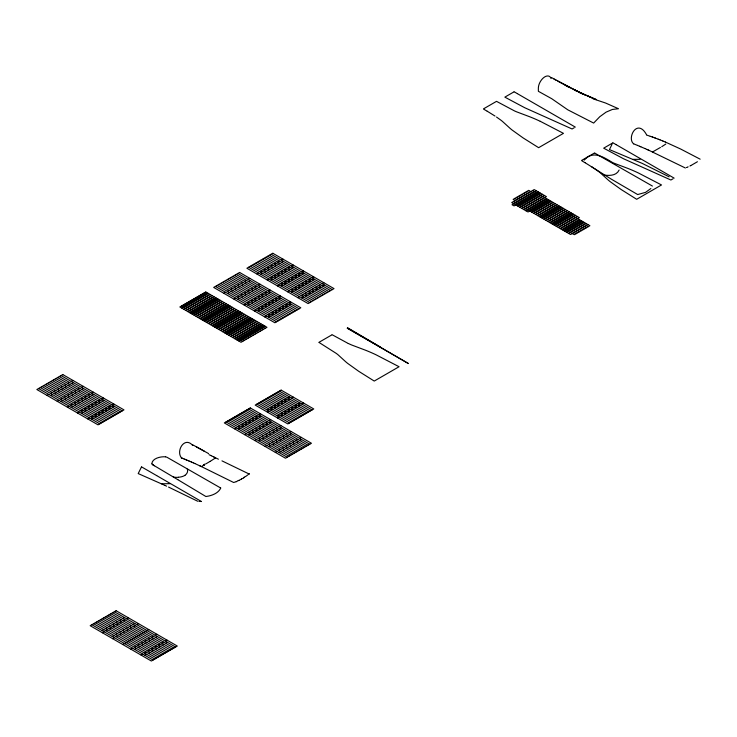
<?xml version="1.0" encoding="UTF-8"?>
<svg xmlns="http://www.w3.org/2000/svg" width="737" height="737" viewBox="0 0 737 737"><rect width="100%" height="100%" fill="white"/><g stroke="black" fill="none" stroke-linecap="round" stroke-linejoin="round"><path stroke-width="1.11" d="M619.144 170.007C616.501 175.71 609.739 175.71 604.856 175.176M220.695 488.023L220.649 488.134A20.046 11.571 0 0 1 219.81 489.617L219.313 490.289A20.433 11.792 0 0 1 217.94 491.717L217.148 492.371A18.978 10.954 0 0 1 216.273 492.989L215.379 493.541A18.747 10.825 0 0 1 214.292 494.112L213.205 494.601A19.613 11.322 0 0 1 210.883 495.439L209.741 495.771A20.977 12.105 0 0 1 208.424 496.084L205.899 496.517L178.041 479.805M584.146 160.15L587.214 157.267M612.014 144.314L609.453 149.583L642.268 163.411L669.15 176.834M650.863 188.525L645.584 192.357L637.671 194.55L611.037 178.99L585.261 162.831M247.991 474.729L247.521 475.116A17.255 2.294 -26 0 1 246.001 476.213L245.43 476.627M665.787 144.056L661.743 146.727M214.384 458.672L210.294 461.279M697.423 161.735L690.827 165.576M184.867 475.347L185.328 475.006A10.447 6.034 0 0 0 185.853 474.545L186.231 474.149A12.566 7.259 0 0 0 186.866 473.283L187.106 472.841A13.211 7.628 0 0 0 187.456 471.91L187.613 470.759A12.17 7.02 0 0 0 187.585 470.298L187.53 469.957A10.558 6.099 0 0 0 187.272 469.156M652.586 151.951L660.435 147.446M203.283 465.452L201.459 466.604L200.51 466.153M244.334 477.327L243.56 477.797M203.937 465.047L204.61 464.632M206.001 463.794L210.119 461.39M483.665 108.763L496.102 101.586M513.846 91.941L504.845 97.137L524.762 107.749L572.069 128.975L574.178 127.759M181.892 308.14L207.816 293.169M183.928 309.319L209.861 294.349M185.964 310.498L211.897 295.528M188.009 311.677L213.942 296.707M47.048 395.41L48.78 394.415M50.503 393.42L52.235 392.416M53.967 391.421L55.69 390.426M57.422 389.422L59.153 388.427M60.876 387.432L62.608 386.428M64.34 385.433L66.063 384.428M67.795 383.433L69.527 382.439M71.249 381.434L72.981 380.439M190.045 312.857L215.978 297.877M223.882 293.317L225.614 292.322M227.337 291.318L229.069 290.323M230.801 289.328L232.524 288.324M234.255 287.329L235.987 286.334M237.71 285.33L239.442 284.335M241.174 283.34L242.897 282.335M244.629 281.341L246.361 280.346M248.083 279.341L249.815 278.346M257.102 274.136L258.825 273.141M260.557 272.146L262.289 271.142M264.012 270.147L265.744 269.152M267.476 268.148L269.198 267.153M270.93 266.158L272.662 265.154M274.385 264.159L276.117 263.164M277.849 262.16L279.572 261.165M281.304 260.17L283.036 259.166M50.816 395.594L52.548 394.59M54.271 393.595L56.003 392.6M57.735 391.596L59.457 390.601M61.189 389.606L62.921 388.602M64.644 387.607L66.376 386.612M68.108 385.608L69.831 384.613M71.563 383.618L73.295 382.614M192.09 314.026L218.014 299.056M227.65 293.501L229.382 292.497M231.105 291.502L232.837 290.507M234.569 289.503L236.291 288.508M238.023 287.513L239.755 286.509M241.478 285.514L243.21 284.519M244.942 283.515L246.665 282.52M248.397 281.525L250.129 280.521M260.87 274.321L262.593 273.326M264.325 272.322L266.057 271.327M267.78 270.332L269.512 269.327M271.244 268.332L272.966 267.328M274.698 266.333L276.43 265.338M278.153 264.334L279.885 263.339M281.617 262.344L283.34 261.34M194.126 315.206L220.059 300.235M196.162 316.385L222.095 301.415M198.207 317.564L224.14 302.594M57.246 401.297L58.978 400.302M60.701 399.307L62.433 398.302M64.165 397.307L65.888 396.313M67.62 395.308L69.352 394.313M71.074 393.318L72.806 392.314M74.538 391.319L76.261 390.324M77.993 389.32L79.725 388.325M81.448 387.33L83.18 386.326M200.243 318.743L226.176 303.773M234.08 299.204L235.812 298.209M237.535 297.214L239.267 296.21M240.999 295.215L242.722 294.22M244.454 293.215L246.186 292.221M247.908 291.226L249.64 290.221M251.372 289.226L253.095 288.222M254.827 287.227L256.55 286.232M258.282 285.228L260.014 284.233M267.301 280.032L269.023 279.028M270.755 278.033L272.487 277.029M274.21 276.034L275.942 275.039M277.674 274.035L279.397 273.04M281.129 272.045L282.861 271.041M284.583 270.046L286.315 269.051M288.047 268.047L289.77 267.052M291.502 266.057L293.234 265.053M61.014 401.481L62.746 400.486M64.469 399.482L66.201 398.487M67.933 397.483L69.656 396.488M71.388 395.493L73.12 394.488M74.842 393.494L76.574 392.499M78.306 391.494L80.029 390.499M81.761 389.505L83.493 388.5M202.288 319.922L228.212 304.943M237.848 299.388L239.58 298.384M241.303 297.389L243.035 296.394M244.767 295.39L246.49 294.395M248.222 293.4L249.954 292.396M251.676 291.401L253.408 290.406M255.14 289.401L256.863 288.407M258.595 287.412L260.327 286.407M271.069 280.207L272.791 279.212M274.523 278.208L276.255 277.213M277.978 276.218L279.71 275.214M281.442 274.219L283.165 273.224M284.897 272.22L286.629 271.225M288.351 270.23L290.083 269.226M291.815 268.231L293.538 267.236M204.324 321.092L230.257 306.122M206.36 322.272L232.293 307.301M208.405 323.451L234.338 308.481M67.445 407.192L69.177 406.188M70.899 405.193L72.631 404.189M74.363 403.194L76.086 402.199M77.818 401.195L79.55 400.2M81.273 399.205L83.005 398.201M84.737 397.206L86.459 396.211M88.191 395.207L89.923 394.212M91.646 393.217L93.378 392.213M210.441 324.63L236.374 309.66M244.279 305.09L246.011 304.095M247.733 303.1L249.465 302.096M251.197 301.101L252.92 300.106M254.652 299.102L256.384 298.107M258.107 297.112L259.839 296.108M261.561 295.113L263.293 294.118M265.025 293.114L266.748 292.119M268.48 291.124L270.212 290.12M277.499 285.919L279.222 284.915M280.954 283.92L282.686 282.925M284.408 281.921L286.14 280.926M287.872 279.931L289.595 278.927M291.327 277.932L293.059 276.937M294.782 275.933L296.514 274.938M298.245 273.934L299.968 272.939M301.7 271.944L303.432 270.94M71.213 407.368L72.945 406.373M74.667 405.368L76.399 404.373M78.131 403.379L79.854 402.374M81.586 401.379L83.318 400.384M85.041 399.38L86.773 398.385M88.504 397.39L90.227 396.386M91.959 395.391L93.691 394.387M212.486 325.809L238.41 310.83M248.047 305.275L249.779 304.28M251.501 303.276L253.233 302.281M254.965 301.276L256.688 300.281M258.42 299.286L260.152 298.282M261.875 297.287L263.606 296.292M265.338 295.288L267.061 294.293M268.793 293.298L270.525 292.294M281.267 286.094L282.99 285.099M284.722 284.095L286.453 283.1M288.176 282.105L289.908 281.101M291.64 280.106L293.363 279.111M295.095 278.107L296.827 277.112M298.549 276.117L300.281 275.113M302.013 274.118L303.736 273.123M214.522 326.979L240.455 312.009M216.558 328.158L242.491 313.188M218.603 329.338L244.537 314.367M77.643 413.079L79.375 412.075M81.098 411.08L82.83 410.085M84.562 409.081L86.284 408.086M88.016 407.091L89.748 406.087M91.471 405.092L93.203 404.097M94.926 403.093L96.658 402.098M98.389 401.094L100.112 400.099M101.844 399.104L103.576 398.1M220.639 330.517L246.573 315.547M254.477 310.977L256.209 309.982M257.932 308.987L259.664 307.983M261.395 306.988L263.118 305.993M264.85 304.989L266.573 303.994M268.305 302.999L270.037 301.995M271.76 301L273.491 300.005M275.223 299.001L276.946 298.006M278.678 297.011L280.41 296.007M287.697 291.806L289.42 290.802M291.152 289.807L292.884 288.812M294.607 287.808L296.338 286.813M298.07 285.818L299.793 284.814M301.525 283.819L303.257 282.824M304.98 281.82L306.712 280.825M308.444 279.83L310.166 278.826M311.898 277.831L313.63 276.836M81.411 413.254L83.143 412.259M84.866 411.255L86.597 410.26M88.329 409.265L90.052 408.261M91.784 407.266L93.516 406.271M95.239 405.267L96.971 404.272M98.703 403.277L100.425 402.273M102.157 401.278L103.889 400.283M222.675 331.696L248.609 316.726M258.245 311.161L259.977 310.166M261.699 309.162L263.431 308.167M265.163 307.172L266.886 306.168M268.618 305.173L270.35 304.178M272.073 303.174L273.805 302.179M275.537 301.184L277.259 300.18M278.991 299.185L280.714 298.181M291.465 291.981L293.188 290.986M294.92 289.991L296.652 288.987M298.374 287.992L300.106 286.988M301.838 285.993L303.561 284.998M305.293 283.994L307.025 282.999M308.748 282.004L310.48 281M312.212 280.005L313.934 279.01M224.721 332.875L250.654 317.896M226.756 334.045L252.69 319.075M228.802 335.224L254.735 320.254M87.841 418.966L89.573 417.962M91.296 416.967L93.028 415.972M94.76 414.968L96.483 413.973M98.214 412.978L99.937 411.974M101.669 410.979L103.401 409.984M105.124 408.98L106.856 407.985M108.588 406.99L110.31 405.986M112.042 404.991L113.774 403.996M230.838 336.404L256.771 321.433M264.675 316.873L266.398 315.869M268.13 314.874L269.862 313.879M271.584 312.875L273.316 311.88M275.048 310.885L276.771 309.881M278.503 308.886L280.235 307.882M281.958 306.887L283.69 305.892M285.422 304.888L287.144 303.893M288.876 302.898L290.608 301.894M297.895 297.693L299.618 296.689M301.35 295.694L303.082 294.699M304.805 293.695L306.537 292.7M308.269 291.705L309.991 290.7M311.723 289.705L313.455 288.711M315.178 287.706L316.91 286.711M318.642 285.716L320.365 284.712M322.097 283.717L323.819 282.722M91.609 419.141L93.341 418.146M95.064 417.142L96.796 416.147M98.528 415.152L100.25 414.148M101.982 413.153L103.714 412.158M105.437 411.154L107.169 410.159M108.901 409.164L110.624 408.16M112.356 407.165L114.088 406.17M232.874 337.583L258.807 322.613M268.443 317.048L270.175 316.053M271.898 315.049L273.63 314.054M275.362 313.059L277.084 312.055M278.816 311.06L280.548 310.065M282.271 309.061L284.003 308.066M285.726 307.071L287.458 306.067M289.19 305.072L290.912 304.077M301.663 297.868L303.386 296.873M305.118 295.878L306.85 294.874M308.573 293.879L310.305 292.884M312.037 291.88L313.759 290.885M315.491 289.89L317.223 288.886M318.946 287.891L320.678 286.896M322.41 285.892L324.133 284.897M234.919 338.762L260.852 323.792M236.955 339.941L262.888 324.962M239 341.111L264.933 326.141M581.714 160.371L594.151 153.195M612.677 142.969L603.677 148.174L623.594 158.787L670.9 180.012L673.001 178.796M536.232 190.754L512.031 204.729L514.076 205.909L538.277 191.933M517.844 206.084L540.313 193.112M519.88 207.263L542.358 194.292M521.916 208.442L544.394 195.471M523.961 209.621L546.43 196.641L534.196 189.584L511.718 202.555L528.042 211.98L548.789 199.994M525.997 210.8L546.743 198.824M531.81 212.155L550.825 201.173M533.846 213.334L552.861 202.353M535.882 214.513L554.906 203.532M537.927 215.692L556.942 204.711M319.268 342.152L331.705 334.976M539.963 216.862L558.987 205.89M542.008 218.041L561.023 207.06M544.044 219.221L563.059 208.239M546.08 220.4L565.104 209.419M548.125 221.579L567.14 210.598M550.161 222.749L569.185 211.777M552.206 223.928L571.221 212.947M554.242 225.107L573.257 214.126M556.278 226.287L575.302 215.305M558.324 227.466L577.338 216.485M560.36 228.645L579.374 217.664L532.464 190.579M562.405 229.815L579.687 219.838M564.441 230.994L581.733 221.017M566.477 232.173L583.768 222.196M568.522 233.353L585.804 223.366M587.85 224.545L570.558 234.532L513.449 201.56M234.523 428.796L236.255 427.792M237.987 426.797L239.709 425.802M241.441 424.798L243.173 423.803M244.896 422.808L246.628 421.804M248.36 420.809L250.083 419.814M251.814 418.809L253.546 417.815M255.269 416.82L257.001 415.815M258.733 414.82L260.456 413.816M267.126 409.975L268.858 408.971M270.58 407.976L272.312 406.981M274.044 405.976L275.767 404.982M277.499 403.987L279.231 402.982M280.954 401.987L282.686 400.983M284.418 399.988L286.14 398.993M287.872 397.989L289.604 396.994M380.117 346.897L347.781 327.882L347.191 328.223L408.427 363.525M238.291 428.971L240.022 427.976M241.754 426.972L243.477 425.977M245.209 424.982L246.941 423.978M248.664 422.983L250.396 421.988M252.128 420.984L253.85 419.989M255.582 418.994L257.314 417.99M259.037 416.995L260.769 416M267.439 412.149L269.171 411.145M270.894 410.15L272.626 409.155M274.357 408.151L276.08 407.156M277.812 406.161L279.544 405.157M281.267 404.162L282.999 403.167M284.722 402.162L286.453 401.168M288.185 400.173L289.908 399.168M291.64 398.173L293.372 397.179M244.721 434.683L246.453 433.678M248.185 432.683L249.907 431.689M251.639 430.684L253.371 429.689M255.094 428.694L256.826 427.69M258.558 426.695L260.281 425.7M262.013 424.696L263.745 423.701M265.467 422.706L267.199 421.702M268.931 420.707L270.654 419.712M277.324 415.861L279.056 414.857M280.779 413.862L282.511 412.867M284.242 411.863L285.965 410.868M287.697 409.873L289.429 408.869M291.152 407.874L292.884 406.879M294.616 405.875L296.338 404.88M298.07 403.885L299.802 402.881M248.489 434.858L250.221 433.863M251.953 432.868L253.675 431.864M255.407 430.869L257.139 429.874M258.862 428.87L260.594 427.875M262.326 426.87L264.049 425.875M265.781 424.88L267.513 423.876M269.235 422.881L270.967 421.886M277.637 418.036L279.369 417.041M281.092 416.037L282.824 415.042M284.556 414.037L286.278 413.042M288.01 412.047L289.733 411.043M291.465 410.048L293.197 409.053M294.92 408.049L296.652 407.054M298.384 406.059L300.106 405.055M301.838 404.06L303.57 403.065M254.919 440.569L256.651 439.574M258.383 438.57L260.106 437.575M261.838 436.571L263.57 435.576M265.292 434.581L267.024 433.577M268.756 432.582L270.479 431.587M272.211 430.583L273.943 429.588M275.666 428.593L277.398 427.589M279.13 426.594L280.852 425.599M258.687 440.744L260.419 439.749M262.151 438.755L263.874 437.75M265.606 436.755L267.338 435.76M269.06 434.756L270.792 433.761M272.524 432.766L274.247 431.762M275.979 430.767L277.711 429.772M279.434 428.768L281.166 427.773M408.381 363.553L347.486 328.048M265.117 446.456L266.849 445.461M268.581 444.457L270.304 443.462M272.036 442.467L273.768 441.463M275.491 440.468L277.223 439.473M278.954 438.469L280.677 437.474M282.409 436.479L284.141 435.475M285.864 434.48L287.596 433.476M289.328 432.481L291.051 431.486M268.885 446.631L270.617 445.636M272.349 444.641L274.072 443.637M275.804 442.642L277.536 441.647M279.259 440.643L280.99 439.648M282.722 438.653L284.445 437.649M286.177 436.654L287.909 435.659M289.632 434.655L291.364 433.66M275.316 452.343L277.048 451.348M278.779 450.344L280.502 449.349M282.234 448.354L283.966 447.35M285.689 446.355L287.421 445.36M289.153 444.356L290.875 443.361M292.607 442.366L294.339 441.362M296.062 440.367L297.794 439.372M299.526 438.368L301.249 437.373M279.083 452.527L280.815 451.523M282.547 450.528L284.27 449.533M286.002 448.529L287.734 447.534M289.457 446.53L291.189 445.535M292.921 444.54L294.643 443.536M296.375 442.541L298.107 441.546M299.83 440.542L301.562 439.547M102.093 630.586L103.825 629.591M105.557 628.587L107.28 627.592M109.012 626.597L110.743 625.593M112.466 624.598L114.198 623.603M115.93 622.599L117.653 621.604M119.385 620.609L121.117 619.605M122.839 618.61L124.571 617.615M102.406 632.761L104.138 631.766M105.861 630.761L107.593 629.767M109.325 628.772L111.047 627.767M112.779 626.772L114.511 625.777M116.234 624.773L117.966 623.778M119.698 622.783L121.421 621.779M123.153 620.784L124.885 619.789M126.607 618.785L128.339 617.79M112.291 636.473L114.023 635.478M115.755 634.474L117.478 633.479M119.21 632.484L120.942 631.48M122.664 630.485L124.396 629.49M126.128 628.486L127.851 627.491M129.583 626.496L131.315 625.492M133.038 624.497L134.77 623.502M112.604 638.647L114.336 637.652M116.059 636.657L117.791 635.653M119.523 634.658L121.246 633.663M122.978 632.659L124.71 631.664M126.432 630.669L128.164 629.665M129.896 628.67L131.619 627.666M133.351 626.671L135.083 625.676M136.806 624.672L138.538 623.677M122.803 644.534L148.736 629.564M130.965 649.251L132.688 648.247M134.42 647.252L136.152 646.257M137.874 645.253L139.606 644.258M141.338 643.263L143.061 642.259M144.793 641.264L146.525 640.269M148.248 639.265L149.98 638.27M151.711 637.275L153.434 636.271M155.166 635.276L156.898 634.271M134.733 649.426L136.456 648.431M138.188 647.427L139.919 646.432M141.642 645.437L143.374 644.433M145.106 643.438L146.829 642.443M148.561 641.439L150.293 640.444M152.015 639.449L153.747 638.445M155.479 637.45L157.202 636.455M141.163 655.138L142.886 654.134M144.618 653.139L146.35 652.144M148.073 651.139L149.804 650.145M151.536 649.15L153.259 648.145M154.991 647.15L156.723 646.156M158.446 645.151L160.178 644.156M161.91 643.161L163.632 642.157M165.364 641.162L167.096 640.167M144.931 655.313L146.654 654.318M148.386 653.323L150.118 652.319M151.84 651.324L153.572 650.329M155.304 649.325L157.027 648.33M158.759 647.326L160.491 646.331M162.214 645.336L163.946 644.331M165.678 643.337L167.4 642.342M587.242 157.248C595.809 151.472 605.169 158.179 612.604 162.555A75.681 43.695 0 0 0 614.446 163.356L627.832 168.395A149.869 86.524 0 0 1 638.297 172.928L661.513 184.959L636.685 199.294L621.125 189.501L610.024 181.542A105.64 60.996 0 0 1 608.071 179.911L600.609 173.112A78.675 45.418 0 0 0 598.849 171.712L594.566 168.653M242.399 478.47L241.45 479.004M238.908 480.358L238.226 480.699M236.291 481.666L236.448 481.593A18.554 1.529 -25.9 0 0 237.784 480.856M236.208 481.703L233.657 482.495L201.21 466.484M690.68 165.641L689.915 166M688.137 166.811L687.391 167.152M686.856 167.382L686.451 167.548M685.373 167.999L648.947 150.32M178.501 477.281L177.829 477.327A11.23 6.486 0 0 1 176.429 477.364L175.756 477.336A9.664 5.583 0 0 1 175.102 477.29L174.512 477.217A9.139 5.279 0 0 1 173.868 477.115L173.361 477.014M161.56 483.776L170.219 483.656M633.083 159.349L640.075 159.349M201.477 501.529L156.917 475.743M201.238 501.519L200.639 501.473M198.953 501.344L200.234 501.446M197.709 501.252L168.543 487.074M165.355 456.82C160.196 456.378 152.052 458.561 151.868 463.785M593.156 98.859L605.63 103.042L618.481 108.735L612.364 109.454L606.063 112.153L599.761 116.732L593.654 123.07L567.785 109.813L551.746 98.721L538.369 91.296L538.36 88.062A17.568 10.143 -60 0 1 538.425 87.288A10.668 6.163 -60 0 1 538.572 86.211A9.056 5.233 -60 0 1 538.839 85.114A9.415 5.435 -60 0 1 539.208 84A9.323 5.38 -60 0 1 541.584 79.799A9.01 5.205 -60 0 1 544.873 76.823A8.862 5.122 -60 0 1 546.587 76.123A9.185 5.297 -60 0 1 548.162 76.003A9.424 5.445 -60 0 1 550.069 76.906A9.83 5.675 -60 0 1 551.064 78.537M646.717 135.092L649.887 136.161M652.3 136.99L650.218 136.271M652.936 137.22L652.273 136.981M652.908 137.202L654.723 137.856M654.686 137.847L655.497 138.141M655.46 138.132L656.004 138.326M656.308 138.445L658.077 139.109M181.744 458.046L181.274 457.87A17.817 14.952 86.5 0 1 181.099 457.382C176.042 450.252 184.821 436.037 192.772 445.544M181.477 457.944L182.361 458.285M590.411 97.201L592.447 97.984M658.205 139.164L660.039 139.873M182.094 458.184L182.702 458.414M182.822 458.469L183.743 458.829M660.011 139.864L662.904 141.025M633.663 143.844C626.561 138.353 637.164 117.533 646.57 134.76M633.645 143.835L637.21 145.272M183.918 458.893L184.83 459.262M184.738 459.225L185.604 459.575M185.291 459.446L186.166 459.796M587.767 96.05L596.491 99.606M186.065 459.759L186.774 460.045M662.876 141.016L665.345 142.029M186.691 460.017L188.248 460.662M579.079 92.346L589.775 96.869M637.45 145.373L639.652 146.294M188.211 460.643L188.875 460.92M665.318 142.02L680.656 149.031L700.15 159.174M639.633 146.285L640.785 146.774M188.829 460.901L189.501 461.187M640.766 146.764L644.958 148.561M595.791 99.412L574.538 90.117M189.814 461.316L190.607 461.657M190.69 461.694L191.574 462.071M645.151 148.644L646.929 149.427M191.556 462.062L193.306 462.836M646.902 149.418L647.427 149.648M648.274 150.026L647.399 149.639M648.965 150.33L648.256 150.016M193.205 462.79L194.098 463.195M194.421 463.333L194.89 463.545M194.743 463.481L199.865 465.858M221.975 460.865L248.876 473.882M566.071 85.796L582.525 93.682M348.269 343.47L350.158 344.336A75.681 43.695 0 0 0 352 345.128L365.386 350.167A149.869 86.524 0 0 1 375.861 354.7L399.067 366.731L374.239 381.066L358.679 371.273L347.578 363.323A105.64 60.996 0 0 1 345.625 361.692L338.163 354.893A78.675 45.427 0 0 0 336.404 353.493L318.9 342.364M166.599 486.171L165.097 485.462M209.022 454.655L209.888 455.061M199.736 465.793L200.584 466.189M540.267 121.31L563.464 133.351L538.636 147.686L523.077 137.893L511.975 129.933A105.64 60.996 0 0 1 510.032 128.302L502.56 121.504A78.675 45.427 0 0 0 500.801 120.103L496.526 117.045M347.892 343.295L332.12 334.727M164.977 485.407L138.206 473.578L141.366 467.157A1.29 0.746 0 0 1 141.504 466.991M579.899 92.475L585.758 95.303M210.358 455.291L211.519 455.844M218.419 459.197L215.278 457.677M211.934 456.046L212.984 456.553M551.442 77.551L577.928 91.535M213.398 456.756L214.025 457.06M214.762 457.419L215.397 457.732M213.822 456.958L214.449 457.272M573.377 89.315L577.274 91.277M579.218 92.254L583.096 94.207M569.471 87.344L566.882 86.017L568.826 87.049M565.537 85.317L557.808 81.199M564.92 84.967L567.508 86.34M192.532 444.706L204.407 451.256M553.938 79.071L555.873 80.14M196.383 446.834L208.599 453.587M581.944 160.915L585.104 162.739M483.813 109.26L487.065 111.13M598.84 155.47L594.566 152.955M598.988 155.571L652.42 186.065M612.954 142.812L616.104 144.627M616.261 144.719L674.143 178.133M514.131 91.775L517.273 93.59M517.429 93.682L575.311 127.105M526.973 191.399L588.163 226.72M525.241 192.394L586.431 227.724M523.51 193.389L584.699 228.719M521.787 194.393L582.976 229.714M520.055 195.388L581.244 230.718M518.323 196.383L579.512 231.713M516.6 197.387L577.79 232.708M514.868 198.382L576.058 233.712M271.105 254.274L332.295 289.604M269.373 255.278L330.563 290.599M267.651 256.273L328.831 291.603M265.919 257.277L327.108 292.598M264.187 258.272L325.376 293.593M262.464 259.267L323.654 294.597M260.732 260.272L321.922 295.592M259 261.267L320.19 296.596M257.277 262.261L318.467 297.591M255.546 263.266L316.735 298.586M253.814 264.261L315.003 299.591M252.091 265.256L313.28 300.585M250.359 266.26L311.548 301.58M248.627 267.255L309.816 302.585M237.885 273.455L299.075 308.785M236.162 274.459L297.343 309.78M234.43 275.454L295.62 310.784M232.699 276.449L293.888 311.779M230.976 277.453L292.156 312.774M229.244 278.448L290.433 313.778M227.512 279.443L288.701 314.773M225.789 280.447L286.969 315.768M224.057 281.442L285.247 316.772M222.325 282.437L283.515 317.767M220.603 283.441L281.783 318.762M218.871 284.436L280.06 319.766M217.139 285.431L278.328 320.761M215.416 286.435L276.596 321.756M204.048 292.994L265.237 328.315M202.325 293.989L263.514 329.319M200.593 294.984L261.782 330.314M198.861 295.988L260.05 331.309M197.138 296.983L258.328 332.313M195.406 297.978L256.596 333.308M193.674 298.982L254.864 334.303M191.952 299.977L253.141 335.307M190.22 300.972L251.409 336.302M188.488 301.977L249.677 337.297M186.765 302.971L247.954 338.301M185.033 303.966L246.222 339.296M183.31 304.971L244.491 340.291M181.578 305.966L242.768 341.295M279.406 391.107L312.037 409.947M277.674 392.102L310.305 410.942M275.942 393.107L308.582 411.946M274.219 394.102L306.85 412.941M272.487 395.096L305.118 413.945M270.755 396.101L303.395 414.94M269.033 397.096L301.663 415.935M267.301 398.091L299.931 416.939M265.569 399.095L298.209 417.934M263.846 400.09L296.477 418.929M262.114 401.085L294.745 419.933M260.391 402.089L293.022 420.928M258.659 403.084L291.29 421.923M256.927 404.079L289.558 422.927M248.535 408.934L309.724 444.254M246.803 409.929L307.992 445.259M245.071 410.924L306.26 446.253M243.348 411.928L304.538 447.248M241.616 412.923L302.806 448.253M239.884 413.918L301.074 449.248M238.162 414.922L299.351 450.243M236.43 415.917L297.619 451.247M234.698 416.912L295.887 452.242M232.975 417.916L294.164 453.237M231.243 418.911L292.432 454.241M229.511 419.915L290.7 455.236M227.788 420.91L288.978 456.231M226.056 421.905L287.246 457.235M61.051 375.548L122.241 410.877M59.329 376.552L120.509 411.872M57.597 377.547L118.786 412.877M55.865 378.542L117.054 413.872M54.142 379.546L115.322 414.867M52.41 380.541L113.599 415.871M50.678 381.536L111.867 416.866M48.955 382.54L110.135 417.861M47.223 383.535L108.413 418.865M45.491 384.53L106.681 419.86M43.769 385.534L104.949 420.855M220.704 488.014L166.921 457.235A5.795 3.344 0 0 0 166.396 457.06L166.203 457.004A4.892 2.828 0 0 0 165.641 456.866M42.037 386.529L103.226 421.859M40.305 387.524L101.494 422.854M38.582 388.528L99.762 423.849M141.615 466.917L156.668 475.605M114.373 611.719L175.563 647.049M112.641 612.723L173.831 648.044M110.919 613.718L172.108 649.048M109.187 614.713L170.376 650.043M107.455 615.717L168.644 651.038M105.732 616.712L166.921 652.042M104 617.707L165.189 653.037M102.268 618.712L163.457 654.032M100.545 619.706L161.735 655.036M98.813 620.711L160.003 656.031M97.081 621.706L158.271 657.026M95.359 622.701L156.548 658.03M93.627 623.705L154.816 659.025M91.895 624.7L153.084 660.03M487.221 111.223L495.015 116.05M177.838 479.676L153.969 465.508M153.324 465.121L153.01 464.918A5.048 2.92 0 0 1 152.725 464.734L152.393 464.467A4.146 2.395 0 0 1 151.951 463.942M153.103 464.973L153.904 465.471M153.333 465.121L154.337 465.738M496.517 101.347L514.555 110.946A75.681 43.695 0 0 0 516.397 111.748L529.783 116.787A149.869 86.524 0 0 1 540.258 121.319M591.47 166.626L593.654 168.045M249.484 473.67A18.775 2.819 -23.5 0 1 249.023 474.342M244.924 476.793A15.56 2.193 -25.5 0 1 243.947 477.41M243.873 477.733A15.459 2.441 -24.6 0 1 242.694 478.424M241.598 478.986A16.758 2.469 -25 0 1 239.083 480.321M204.121 465.139A14.371 1.087 -29.8 0 1 204.702 464.78M203.366 465.047A13.736 1.336 -29.1 0 1 205.061 464.006M214.762 458.322A9.922 0.829 -29.8 0 1 215.176 458.174M184.923 475.374A10.484 6.053 0 0 1 178.538 477.235M62.783 374.553L36.85 389.523L98.039 424.853L123.973 409.883L62.783 374.553M205.78 291.99L179.846 306.97L241.036 342.29L266.969 327.32L205.78 291.99M239.617 272.46L213.684 287.43L274.873 322.76L300.807 307.79L239.617 272.46M272.837 253.279L246.904 268.25L308.094 303.58L334.018 288.609L272.837 253.279M528.696 190.395L513.136 199.386L574.326 234.707L589.886 225.725L528.696 190.395M250.258 407.93L224.324 422.909L285.514 458.23L311.447 443.259L250.258 407.93M281.129 390.113L255.205 405.083L287.835 423.922L313.769 408.952L281.129 390.113M116.105 610.724L90.172 625.695L151.361 661.025L177.295 646.054L116.105 610.724"/></g></svg>
